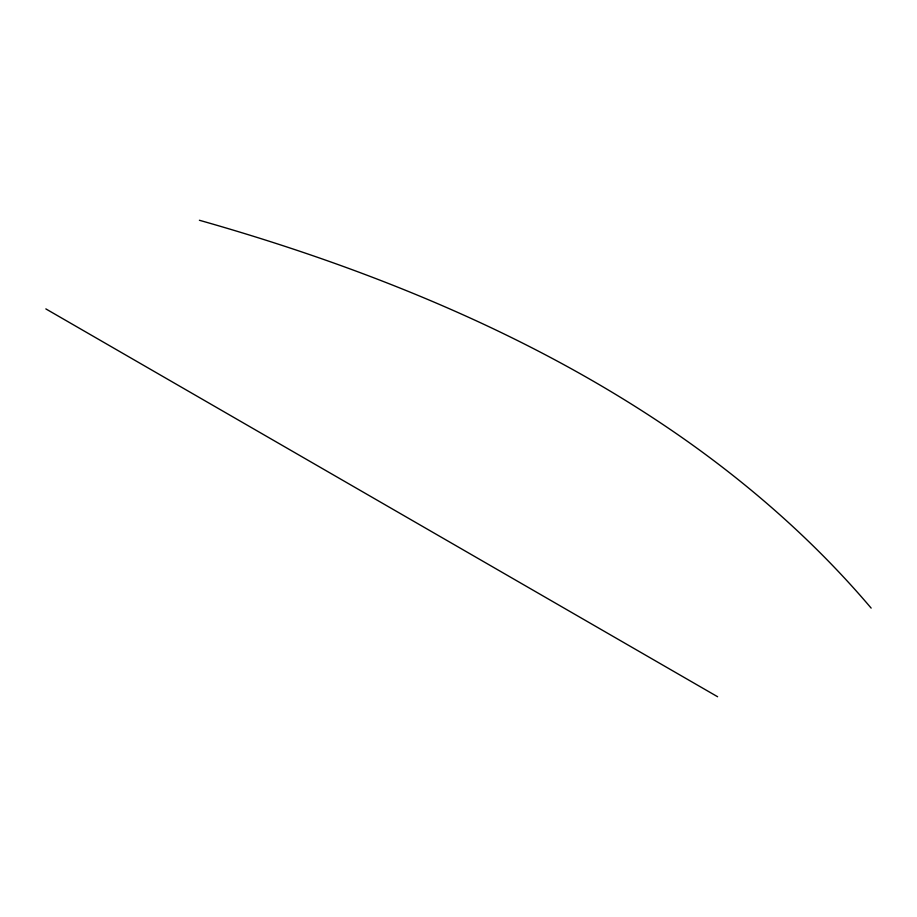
<?xml version="1.0" encoding="UTF-8"?>
<svg xmlns="http://www.w3.org/2000/svg" width="917" height="917" viewBox="0 0 917 917"><rect width="100%" height="100%" fill="white"/><g stroke="black" fill="none" stroke-linecap="round" stroke-linejoin="round"><path stroke-width="1.38" d="M199.39 220.263C296.053 247.636 391.112 281.221 482.262 323.575A1391.949 803.636 0 0 1 692.209 444.768C757.981 491.936 818.766 546.314 871.15 608.097M45.85 308.903L717.61 696.737"/></g></svg>
